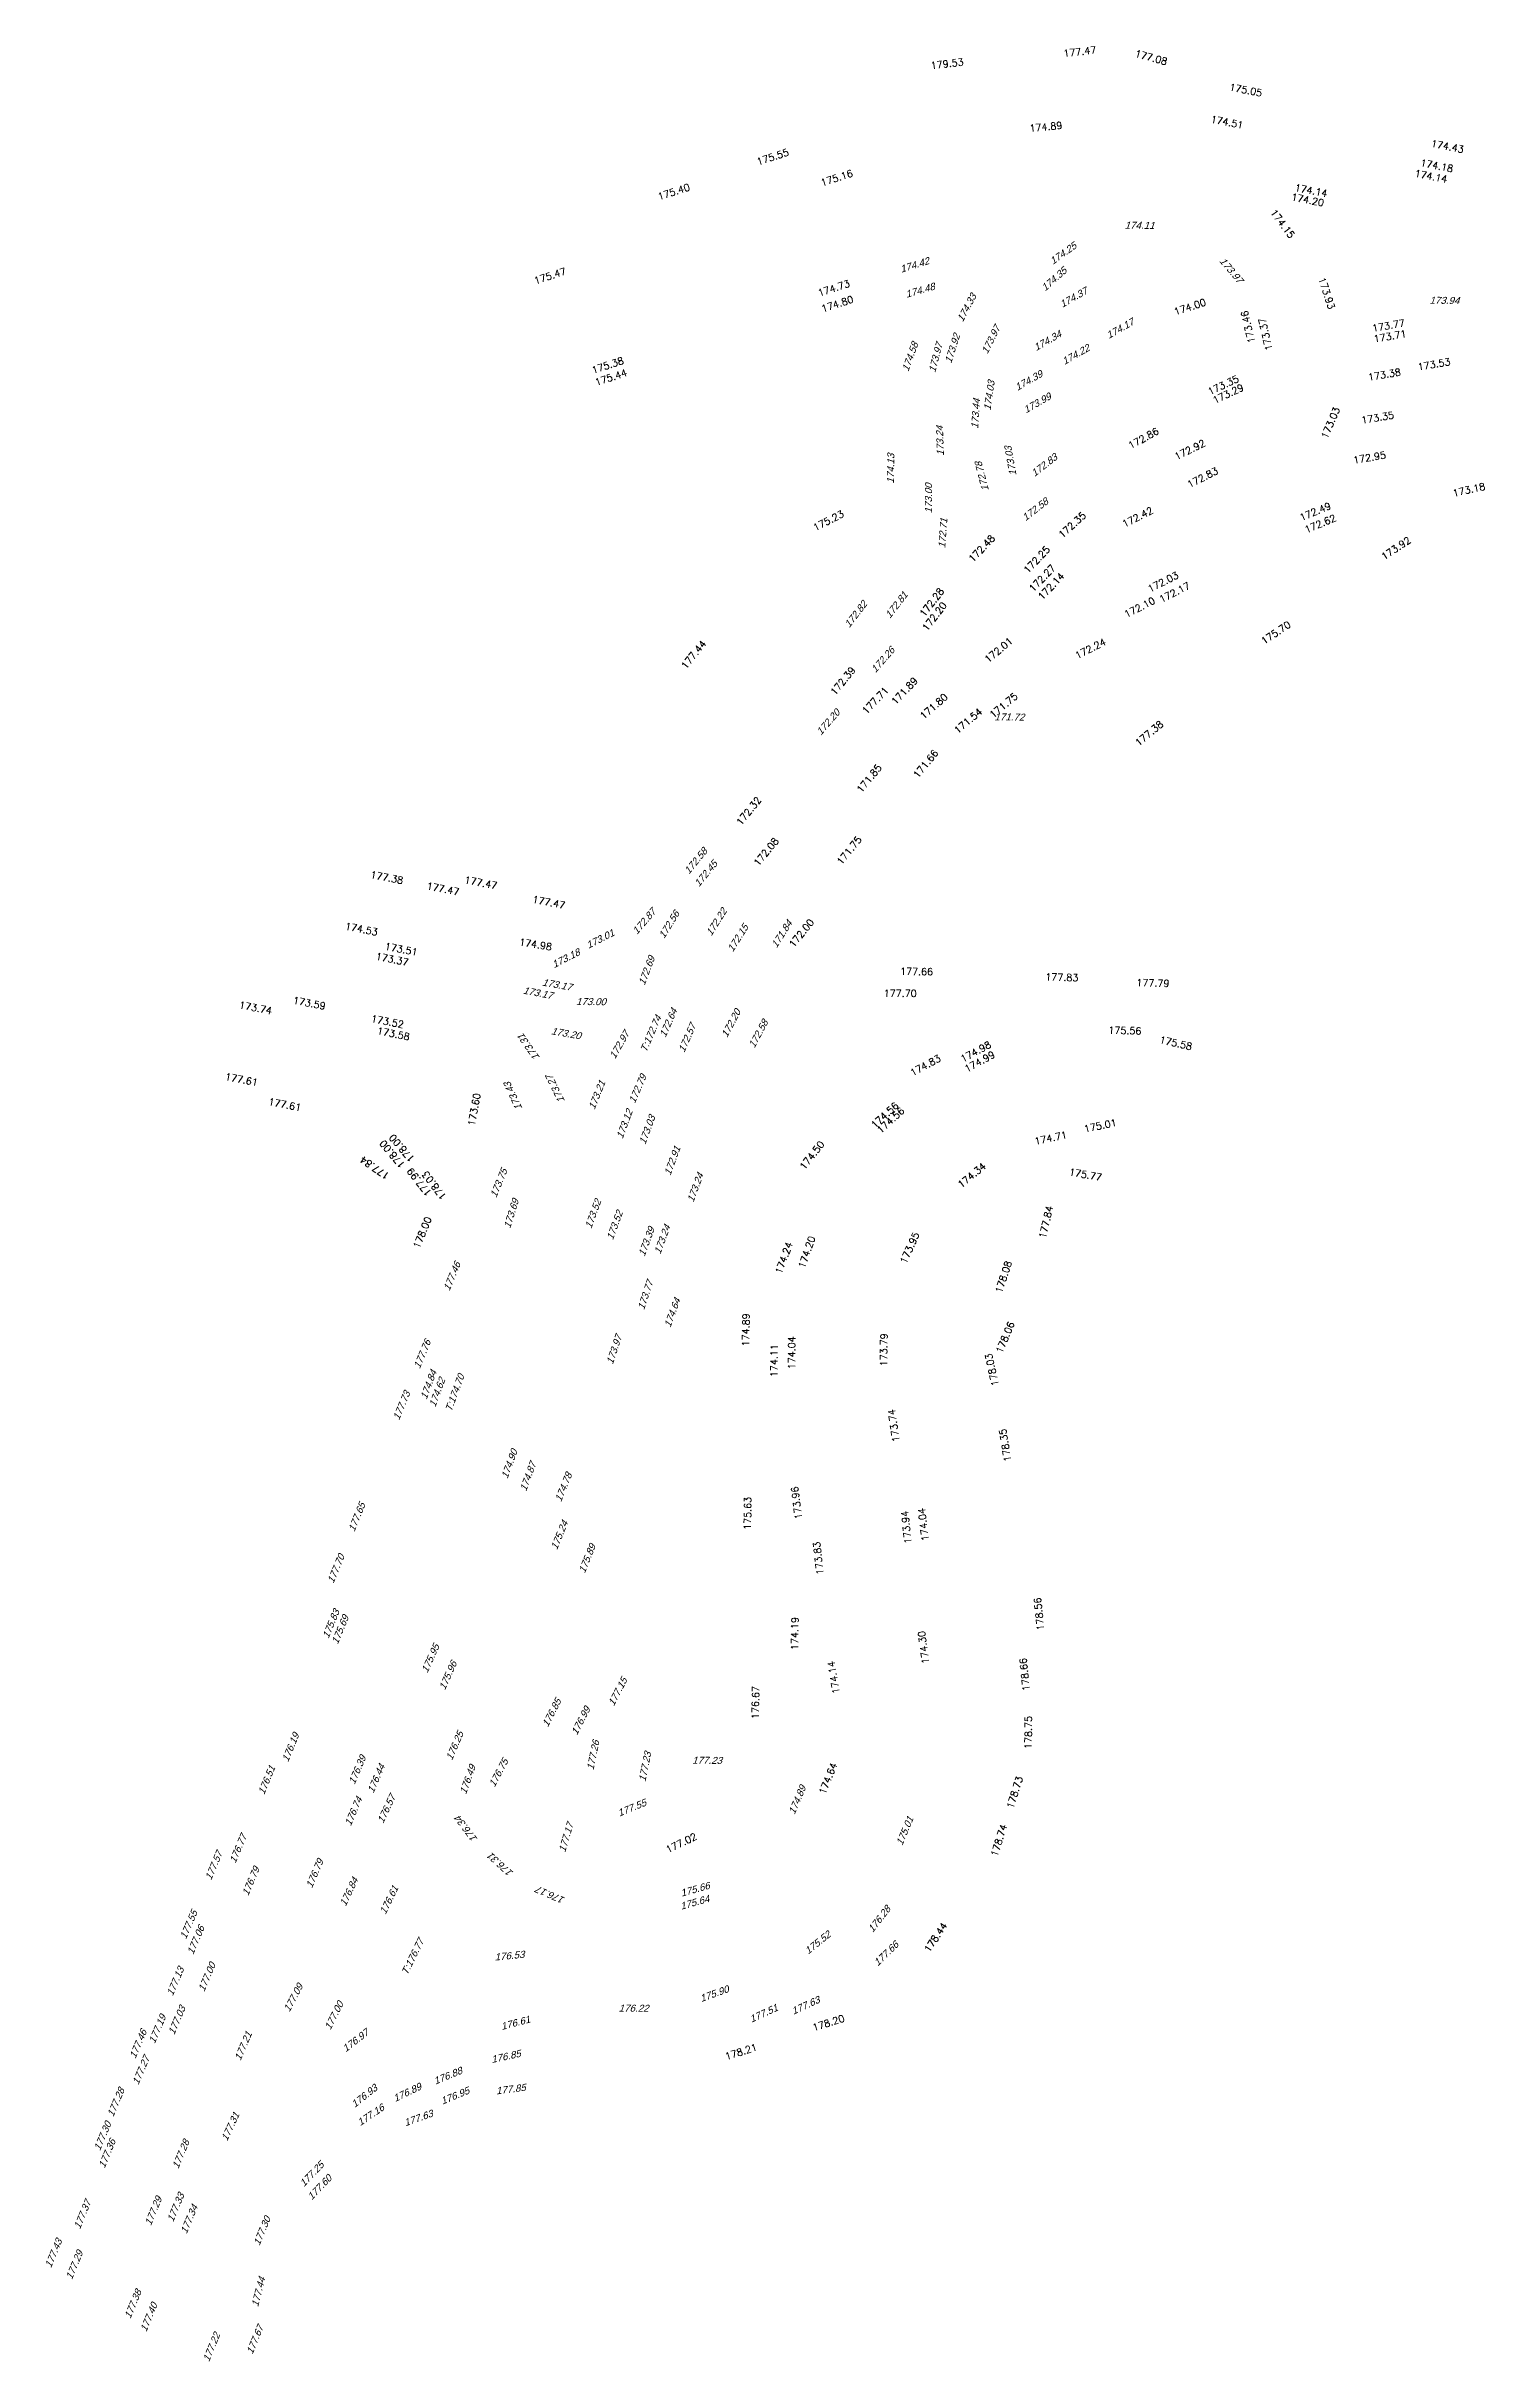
# Model space of a CAD drawing. Header units: metres. Extents: x 1633075 to 1634601, y 8175308 to 8177203.
# Drawn here: x 1634353.2 to 1634476.4, y 8177004.6 to 8177202.9 of the extents above; entities that cross this region are included whole.
import ezdxf

# ---------------------------------------------------------------- set-up
doc = ezdxf.new("R2010")
doc.units = ezdxf.units.M
doc.header["$LTSCALE"] = 2
doc.layers.add('C15785 - Z', color=7, linetype='Continuous')
doc.styles.add('SIMPLEX', font='simplex_.ttf', dxfattribs={"height": 0.6})
doc.styles.get("Standard").update_dxf_attribs({"font": 'arial.ttf'})

msp = doc.modelspace()

# ---------------------------------------------------------------- texts
at = {"layer": 'C15785 - Z', "style": 'SIMPLEX'}
for s, rotation, p in [(' 177.47', 366.4871, (1634439.91, 8177201.92)), (' 179.53', 366.4871, (1634428.55, 8177200.88)), (' 177.08', 704.6307, (1634445.96, 8177202.11)), (' 175.05', 708.8881, (1634454.06, 8177199.19)), (' 174.89', 365.8064, (1634437, 8177195.5)), (' 174.51', 708.8881, (1634452.45, 8177196.44)), (' 175.55', 378.1564, (1634413.76, 8177192.55)), (' 174.18', 708.8881, (1634470.41, 8177192.71)), (' 174.43', 708.8881, (1634471.32, 8177194.36)), (' 175.40', 378.1564, (1634405.29, 8177189.56)), (' 175.16', 378.1564, (1634419.24, 8177190.75)), (' 174.14', 708.8881, (1634459.64, 8177190.58)), (' 174.14', 708.8881, (1634469.91, 8177191.8)), (' 174.20', 708.8881, (1634459.35, 8177189.78)), (' 174.15', 666.6694, (1634457.72, 8177188.97)), (' 175.47', 378.1564, (1634394.7, 8177182.36)), (' 174.73', 378.1564, (1634418.99, 8177181.31)), (' 174.80', 378.1564, (1634419.29, 8177179.96)), (' 174.00', 378.1564, (1634449.48, 8177179.71)), (' 173.93', 648.4517, (1634461.97, 8177183.37)), (' 173.46', 463.2513, (1634456.8, 8177177.13)), (' 173.37', 463.2513, (1634458.3, 8177176.5)), (' 173.77', 369.662, (1634466.37, 8177178.35)), (' 173.71', 369.662, (1634466.5, 8177177.44)), (' 175.38', 378.1564, (1634399.63, 8177174.7)), (' 175.44', 378.1564, (1634399.91, 8177173.67)), (' 173.38', 369.662, (1634466.02, 8177174.16)), (' 173.53', 369.662, (1634470.27, 8177175.04)), (' 173.35', 385.2513, (1634452.45, 8177172.81)), (' 173.29', 385.2513, (1634452.87, 8177172.07)), (' 173.03', 426.9365, (1634462.72, 8177168.83)), (' 173.35', 369.662, (1634465.44, 8177170.47)), (' 172.86', 388.7957, (1634445.69, 8177168.17)), (' 172.92', 386.3682, (1634449.61, 8177167.25)), (' 172.95', 369.662, (1634464.75, 8177167.06)), (' 172.83', 386.9516, (1634450.72, 8177164.85)), (' 173.18', 372.4863, (1634473.29, 8177164.21)), (' 172.42', 386.9516, (1634445.15, 8177161.46)), (' 172.49', 382.701, (1634460.28, 8177162.05)), (' 175.23', 386.9516, (1634418.68, 8177161.16)), (' 172.35', 402.2611, (1634439.89, 8177160.43)), (' 172.62', 382.701, (1634460.71, 8177161.01)), (' 172.48', 406.3369, (1634432.25, 8177158.34)), (' 172.25', 406.3369, (1634436.96, 8177157.39)), (' 173.92', 393.8975, (1634467.41, 8177158.62)), (' 172.27', 406.3369, (1634437.43, 8177155.8)), (' 172.14', 406.3369, (1634438.19, 8177155.11)), (' 172.03', 386.9516, (1634447.33, 8177155.91)), (' 172.28', 412.4721, (1634428.14, 8177153.63)), (' 172.10', 386.9516, (1634445.32, 8177153.73)), (' 172.17', 386.9516, (1634448.31, 8177155.01)), (' 172.20', 412.4721, (1634428.37, 8177152.42)), (' 175.70', 393.8975, (1634457.13, 8177151.39)), (' 177.44', 410.8771, (1634407.71, 8177149.17)), (' 172.01', 399.9959, (1634433.53, 8177149.76, -172.02)), (' 172.24', 386.9516, (1634441.11, 8177150.2)), (' 172.39', 410.8771, (1634420.49, 8177146.92)), (' 177.71', 406.3369, (1634423.14, 8177145.32)), (' 171.89', 406.3369, (1634425.64, 8177146.14)), (' 171.80', 401.1931, (1634428.01, 8177144.92)), (' 171.75', 399.9959, (1634433.96, 8177145.03)), (' 171.54', 399.9959, (1634430.92, 8177143.7)), (' 177.38', 399.8414, (1634446.42, 8177142.64)), (' 171.66', 410.8771, (1634427.58, 8177139.82)), (' 171.85', 410.8771, (1634422.74, 8177138.56)), (' 172.32', 410.8771, (1634412.43, 8177135.78)), (' 172.08', 410.8771, (1634413.92, 8177132.28)), (' 171.75', 410.8771, (1634421.03, 8177132.4)), (' 177.38', 708.975, (1634380.52, 8177131.74)), (' 177.47', 708.975, (1634388.57, 8177131.29)), (' 177.47', 708.975, (1634385.32, 8177130.77)), (' 177.47', 708.975, (1634394.38, 8177129.62)), (' 174.53', 708.975, (1634378.34, 8177127.32)), (' 172.00', 410.8771, (1634416.94, 8177125.32)), (' 173.51', 708.975, (1634381.75, 8177125.6)), (' 174.98', 710.8486, (1634393.25, 8177125.95)), (' 173.37', 708.975, (1634380.97, 8177124.74)), (' 177.66', 359.5, (1634425.89, 8177123.35)), (' 177.70', 359.5, (1634424.49, 8177121.48)), (' 177.83', 718.4191, (1634438.32, 8177122.89)), (' 177.79', 718.4191, (1634446.12, 8177122.4)), (' 173.74', 708.975, (1634369.28, 8177120.58)), (' 173.59', 708.975, (1634373.88, 8177120.98)), (' 173.52', 708.975, (1634380.57, 8177119.4)), (' 173.58', 708.975, (1634381.08, 8177118.36)), (' 174.98', 388.827, (1634431.33, 8177115.63)), (' 175.56', 718.4191, (1634443.72, 8177118.33)), (' 175.58', 707.1943, (1634448.07, 8177117.61)), (' 174.83', 388.827, (1634427.02, 8177114.45)), (' 174.99', 388.827, (1634431.66, 8177114.78)), (' 177.61', 708.975, (1634368.07, 8177114.44)), (' 177.61', 708.975, (1634371.78, 8177112.29)), (' 173.60', 439.6748, (1634389.81, 8177109.97)), (' 174.56', 402.4687, (1634423.85, 8177109.88)), (' 174.56', 402.4687, (1634424.35, 8177109.44)), (' 174.71', 372.1114, (1634437.48, 8177108.7)), (' 175.01', 372.1114, (1634441.72, 8177109.75)), (' 177.84', 505.4078, (1634383, 8177106.03)), (' 178.00', 490.1435, (1634384.23, 8177106.79)), (' 178.00', 490.734, (1634385.06, 8177107.31)), (' 174.50', 411.8418, (1634417.87, 8177106.28)), (' 177.99', 488.166, (1634386.5, 8177104.35)), (' 178.03', 487.03, (1634387.76, 8177104.03)), (' 174.34', 399.6693, (1634431.23, 8177104.79)), (' 175.77', 709.9289, (1634440.33, 8177106.26)), (' 178.00', 427.4435, (1634384.98, 8177099.48)), (' 177.84', 436.7152, (1634438.67, 8177100.33)), (' 174.24', 429.8468, (1634416.01, 8177097.29)), (' 174.20', 431.0048, (1634418.01, 8177097.78)), (' 173.95', 425.6765, (1634426.65, 8177098.18)), (' 178.08', 431.7677, (1634434.88, 8177095.65)), (' 174.89', 449.5, (1634413.38, 8177091.11)), (' 174.04', 449.5, (1634417.31, 8177089.15)), (' 173.79', 449.5, (1634425.19, 8177089.4)), (' 178.06', 427.1872, (1634434.87, 8177090.5)), (' 174.11', 449.5, (1634415.8, 8177088.48)), (' 178.03', 462.2889, (1634434.84, 8177087.8)), (' 173.74', 458.3239, (1634426.32, 8177082.98)), (' 178.35', 459.3115, (1634435.89, 8177081.31)), (' 175.63', 449.5, (1634413.53, 8177075.4)), (' 173.96', 457.243, (1634417.97, 8177076.35)), (' 173.94', 456.3112, (1634427.34, 8177074.25)), (' 174.04', 457.0694, (1634428.82, 8177074.5)), (' 173.83', 456.3112, (1634419.8, 8177071.6)), (' 174.19', 449.5, (1634417.57, 8177065.1)), (' 178.56', 455.801, (1634438.68, 8177066.82)), (' 174.30', 457.8424, (1634428.86, 8177063.98)), (' 174.14', 459.5051, (1634421.21, 8177061.42)), (' 178.66', 455.801, (1634437.45, 8177061.64)), (' 176.67', 449.5, (1634414.21, 8177059.19)), (' 178.75', 449.5, (1634437.56, 8177056.63)), (' 174.64', 428.1435, (1634419.74, 8177052.72)), (' 178.73', 432.2606, (1634435.85, 8177051.5)), (' 178.74', 432.2606, (1634434.5, 8177047.39)), (' 177.02', 385.8994, (1634406.06, 8177047.93)), (' 178.44', 416.2385, (1634428.58, 8177039.23)), (' 178.20', 377.5983, (1634418.52, 8177032.75)), (' 178.21', 377.5983, (1634411.04, 8177030.28))]:
    msp.add_text(s, height=0.6, rotation=rotation, dxfattribs=at).set_placement(p)
at = {"layer": 'C15785 - Z', "oblique": 18}
for s, rotation, p in [(' 174.11', 359.5, (1634445.29, 8177187.26, 174.11)), (' 174.25', 395.5751, (1634439.2, 8177184.02, 174.25)), (' 174.42', 377.4922, (1634426.19, 8177183.41, 174.42)), (' 174.35', 401.7046, (1634438.55, 8177181.71, 174.35)), (' 173.97', 670.3416, (1634453.45, 8177184.65, 173.97)), (' 174.48', 376.2943, (1634426.65, 8177181.27, 174.47)), (' 174.33', 422.0855, (1634431.56, 8177179.01, 174.32)), (' 174.37', 389.9336, (1634439.99, 8177180.35, 174.37)), (' 173.94', 359.5, (1634471.39, 8177180.83, 173.94)), (' 173.97', 423.8772, (1634433.68, 8177176.26, 173.97)), (' 174.17', 389.9336, (1634443.98, 8177177.69, 174.17)), (' 174.58', 430.289, (1634426.93, 8177174.76, 174.58)), (' 173.97', 435.3051, (1634429.25, 8177174.67, 173.97)), (' 173.92', 432.3902, (1634430.61, 8177175.46, 173.92)), (' 174.34', 389.9336, (1634437.76, 8177176.65, 174.34)), (' 174.22', 389.9336, (1634440.18, 8177175.46, 174.22)), (' 174.39', 389.9336, (1634436.15, 8177173.24, 174.39)), (' 174.03', 441.6966, (1634434.01, 8177171.43, 174.03)), (' 173.99', 389.9336, (1634436.88, 8177171.31, 173.99)), (' 173.44', 446.2312, (1634432.97, 8177169.87, 173.44)), (' 173.24', 451.9842, (1634430.07, 8177167.58, 173.24)), (' 174.13', 449.0606, (1634425.77, 8177165.19, 174.13)), (' 172.78', 464.44, (1634433.97, 8177164.64, 172.78)), (' 173.03', 460.2989, (1634436.32, 8177165.92, 173.03)), (' 172.83', 398.0359, (1634437.63, 8177165.84, 172.83)), (' 173.00', 449.7692, (1634429.03, 8177162.64, 173)), (' 172.58', 398.1022, (1634436.86, 8177162.04, 172.58)), (' 172.71', 445.7383, (1634430.15, 8177159.64, 172.71)), (' 172.82', 412.4743, (1634421.82, 8177152.85, 172.82)), (' 172.81', 412.4743, (1634425.3, 8177153.65, 172.81)), (' 172.26', 408.7694, (1634424.05, 8177149, 172.26)), (' 172.20', 409.1644, (1634419.38, 8177143.65, 172.2)), (' 171.72', 359.5, (1634434.14, 8177145.15, 171.72)), (' 172.58', 410.6741, (1634408.08, 8177131.74, 172.58)), (' 172.45', 410.6741, (1634408.94, 8177130.66, 172.45)), (' 172.87', 409.5273, (1634403.63, 8177126.58, 172.87)), (' 172.56', 418.2167, (1634405.98, 8177126.21, 172.56)), (' 172.22', 417.7878, (1634410.02, 8177126.43, 172.22)), (' 172.15', 417.7878, (1634411.86, 8177125.06, 172.15)), (' 171.84', 417.7878, (1634415.61, 8177125.4, 171.84)), (' 173.18', 387.1868, (1634396.48, 8177123.81, 173.18)), (' 173.01', 387.1868, (1634399.42, 8177125.47, 173.01)), (' 172.69', 429.3977, (1634404.35, 8177122.19, 172.69)), (' 173.17', 709.371, (1634393.75, 8177121.79, 173.17)), (' 173.17', 709.8821, (1634395.39, 8177122.48, 173.17)), (' 173.00', 359.5, (1634398.32, 8177120.77, 173)), (' T:172.74', 426.5427, (1634404.48, 8177116.45, 172.74)), (' 172.64', 426.5427, (1634406.13, 8177117.73, 172.64)), (' 172.20', 422.0813, (1634411.38, 8177117.72, 172.19)), (' 172.58', 422.0103, (1634413.72, 8177116.82, 172.58)), (' 173.31', 484.9331, (1634395.62, 8177116.09, 173.31)), (' 173.20', 709.8821, (1634396.16, 8177118.31, 173.2)), (' 172.97', 420.3077, (1634401.78, 8177115.89, 172.97)), (' 172.57', 426.5427, (1634407.74, 8177116.44, 172.57)), (' 173.43', 474.9227, (1634394.08, 8177111.71, 173.43)), (' 173.27', 476.3035, (1634397.73, 8177112.35, 173.27)), (' 173.21', 428.4022, (1634400.06, 8177111.54, 173.21)), (' 172.79', 426.5427, (1634403.5, 8177112.08, 172.78)), (' 173.12', 429.9805, (1634402.47, 8177109.04, 173.12)), (' 173.03', 429.9805, (1634404.41, 8177108.55, 173.03)), (' 172.91', 429.9805, (1634406.56, 8177105.9, 172.91)), (' 173.75', 427.7494, (1634391.64, 8177104, 173.75)), (' 173.24', 429.9805, (1634408.53, 8177103.6, 173.24)), (' 173.69', 432.8257, (1634392.85, 8177101.36, 173.69)), (' 173.52', 429.9805, (1634399.78, 8177101.35, 173.51)), (' 173.52', 429.9805, (1634401.63, 8177100.37, 173.52)), (' 173.39', 429.9805, (1634404.35, 8177098.97, 173.38)), (' 173.24', 429.9805, (1634405.7, 8177099.16, 173.24)), (' 177.46', 427.5198, (1634387.63, 8177096.01, 177.46)), (' 173.77', 431.7593, (1634404.31, 8177094.39, 173.77)), (' 174.64', 430.0254, (1634406.56, 8177092.88, 174.64)), (' 177.76', 427.6291, (1634385.09, 8177089.35, 177.76)), (' 173.97', 431.7593, (1634401.63, 8177089.72, 173.97)), (' 174.84', 430.0253, (1634385.69, 8177086.72, 174.84)), (' 174.62', 430.0253, (1634386.43, 8177086.06, 174.62)), (' T:174.70', 430.0253, (1634387.81, 8177085.67, 174.7)), (' 177.73', 427.6291, (1634383.32, 8177084.95)), (' 174.90', 430.0253, (1634392.61, 8177079.93, 174.9)), (' 174.87', 430.0253, (1634394.21, 8177078.85, 174.87)), (' 174.78', 427.9928, (1634397.19, 8177077.95, 174.78)), (' 177.65', 428.0938, (1634379.5, 8177075.39, 177.65)), (' 175.24', 427.9928, (1634396.84, 8177073.84, 175.24)), (' 175.89', 427.9928, (1634399.22, 8177071.84, 175.89)), (' 177.70', 427.6291, (1634377.7, 8177070.97)), (' 175.83', 427.7494, (1634377.28, 8177066.25, 175.83)), (' 175.69', 427.7494, (1634378.07, 8177065.75, 175.69)), (' 175.95', 425.7808, (1634385.74, 8177063.3, 175.95)), (' 175.96', 425.7808, (1634387.24, 8177061.84, 175.96)), (' 177.15', 422.7326, (1634401.69, 8177060.47, 177.15)), (' 176.85', 422.7326, (1634396.04, 8177058.67, 176.85)), (' 176.99', 422.7326, (1634398.53, 8177057.98, 176.99)), (' 176.19', 427.7494, (1634373.82, 8177055.67, 176.19)), (' 176.25', 426.8833, (1634387.85, 8177055.81, 176.25)), (' 176.39', 426.8808, (1634379.51, 8177053.75, 176.39)), (' 176.75', 422.1555, (1634391.48, 8177053.53, 176.75)), (' 177.26', 438.463, (1634400.01, 8177054.97, 177.26)), (' 177.23', 438.463, (1634404.45, 8177053.98, 177.23)), (' 177.23', 359.5, (1634408.26, 8177055.79, 177.23)), (' 176.51', 427.7494, (1634371.77, 8177052.87, 176.51)), (' 176.44', 426.8808, (1634381.12, 8177053, 176.44)), (' 176.49', 430.567, (1634389.06, 8177052.9, 176.49)), (' 176.74', 426.8808, (1634379.18, 8177050.19, 176.74)), (' 176.57', 424.8829, (1634381.95, 8177050.42, 176.57)), (' 177.55', 382.2941, (1634402.05, 8177051.16, 177.55)), (' 174.89', 426.9935, (1634417.18, 8177051.18, 174.89)), (' 176.34', 486.9905, (1634390.31, 8177049.15, 176.34)), (' 177.17', 433.5169, (1634397.56, 8177047.93, 177.17)), (' 175.01', 427.4754, (1634426.4, 8177048.51, 175.01)), (' 177.57', 427.2029, (1634367.23, 8177045.55, 177.57)), (' 176.77', 427.2029, (1634369.31, 8177047, 176.77)), (' 176.79', 427.2029, (1634370.4, 8177044.21, 176.79)), (' 176.79', 426.8808, (1634375.86, 8177044.87, 176.78)), (' 176.31', 497.6282, (1634393.41, 8177046.32, 176.31)), (' 176.84', 424.8829, (1634378.74, 8177043.31, 176.84)), (' 176.61', 424.0342, (1634382.15, 8177042.62, 176.61)), (' 176.17', 516.5529, (1634397.89, 8177044.2, 176.17)), (' 175.64', 375.7371, (1634407.34, 8177043.21, 175.64)), (' 175.66', 375.7371, (1634407.37, 8177044.33, 175.66)), (' 177.55', 426.7579, (1634365.07, 8177040.49, 177.55)), (' 176.28', 412.1016, (1634423.82, 8177041.1, 176.28)), (' 177.06', 427.2029, (1634365.69, 8177039.17, 177.06)), (' T:176.77', 424.0342, (1634384.01, 8177037.42, 176.77)), (' 175.52', 398.7713, (1634418.25, 8177039.28, 175.52)), (' 177.66', 404.2951, (1634424.23, 8177038.25, 177.66)), (' 177.13', 427.2029, (1634363.94, 8177035.63, 177.13)), (' 177.00', 427.2029, (1634366.64, 8177036, 177)), (' 176.53', 365.5197, (1634391.38, 8177038.9, 176.53)), (' 177.09', 422.193, (1634373.91, 8177034.26, 177.09)), (' 175.90', 379.9499, (1634409.07, 8177035.29, 175.9)), (' 177.19', 427.2029, (1634362.4, 8177031.55, 177.19)), (' 177.03', 427.2029, (1634364.07, 8177032.3, 177.03)), (' 177.00', 423.3705, (1634377.42, 8177032.72, 177)), (' 176.22', 359.5, (1634401.97, 8177034.56, 176.22)), (' 177.51', 384.7543, (1634413.37, 8177033.5, 177.51)), (' 177.63', 384.7543, (1634416.96, 8177034.18, 177.63)), (' 177.46', 427.2029, (1634360.75, 8177030.27, 177.46)), (' 177.21', 426.9565, (1634369.74, 8177030.09, 177.21)), (' 176.97', 397.8407, (1634378.66, 8177030.91, 176.97)), (' 176.61', 375.0308, (1634391.99, 8177032.91, 176.61)), (' 177.27', 427.2029, (1634361, 8177028.02, 177.27)), (' 176.85', 372.2582, (1634391.14, 8177030.1, 176.84)), (' 176.93', 398.5376, (1634379.43, 8177026.15, 176.93)), (' 176.89', 385.936, (1634382.87, 8177026.7, 176.89)), (' 176.88', 382.5401, (1634386.3, 8177028.2, 176.88)), (' 177.85', 367.1871, (1634391.51, 8177027.43, 177.85)), (' 177.28', 427.2029, (1634358.85, 8177025.27, 177.28)), (' 177.16', 393.9843, (1634379.89, 8177024.61, 177.16)), (' 176.95', 382.5401, (1634386.91, 8177026.49, 176.95)), (' 177.30', 427.2029, (1634357.71, 8177022.38, 177.3)), (' 177.31', 425.0999, (1634368.59, 8177023.2, 177.31)), (' 177.63', 379.8715, (1634383.74, 8177024.64, 177.63)), (' 177.36', 427.6514, (1634358.11, 8177020.88, 177.36)), (' 177.28', 427.6514, (1634364.42, 8177020.83, 177.28)), (' 177.25', 406.23, (1634375.1, 8177019.34, 177.25)), (' 177.60', 406.23, (1634375.77, 8177018.2, 177.6)), (' 177.37', 427.6514, (1634356, 8177015.66, 177.37)), (' 177.29', 427.6514, (1634362.07, 8177015.96, 177.29)), (' 177.33', 427.6514, (1634363.98, 8177016.27, 177.33)), (' 177.34', 427.6514, (1634365.13, 8177015.25, 177.34)), (' 177.30', 427.6514, (1634371.37, 8177014.25, 177.3)), (' 177.43', 427.6514, (1634353.52, 8177012.34, 177.43)), (' 177.29', 427.6514, (1634355.31, 8177011.34, 177.29)), (' 177.38', 427.6514, (1634360.32, 8177007.99, 177.38)), (' 177.44', 435.9402, (1634371.28, 8177009, 177.44)), (' 177.40', 427.6514, (1634361.68, 8177006.86, 177.4)), (' 177.22', 427.7204, (1634367.05, 8177004.3, 177.22)), (' 177.67', 427.7204, (1634370.77, 8177004.94, 177.67))]:
    msp.add_text(s, height=0.6, rotation=rotation, dxfattribs=at).set_placement(p)

doc.saveas('drawing.dxf')
